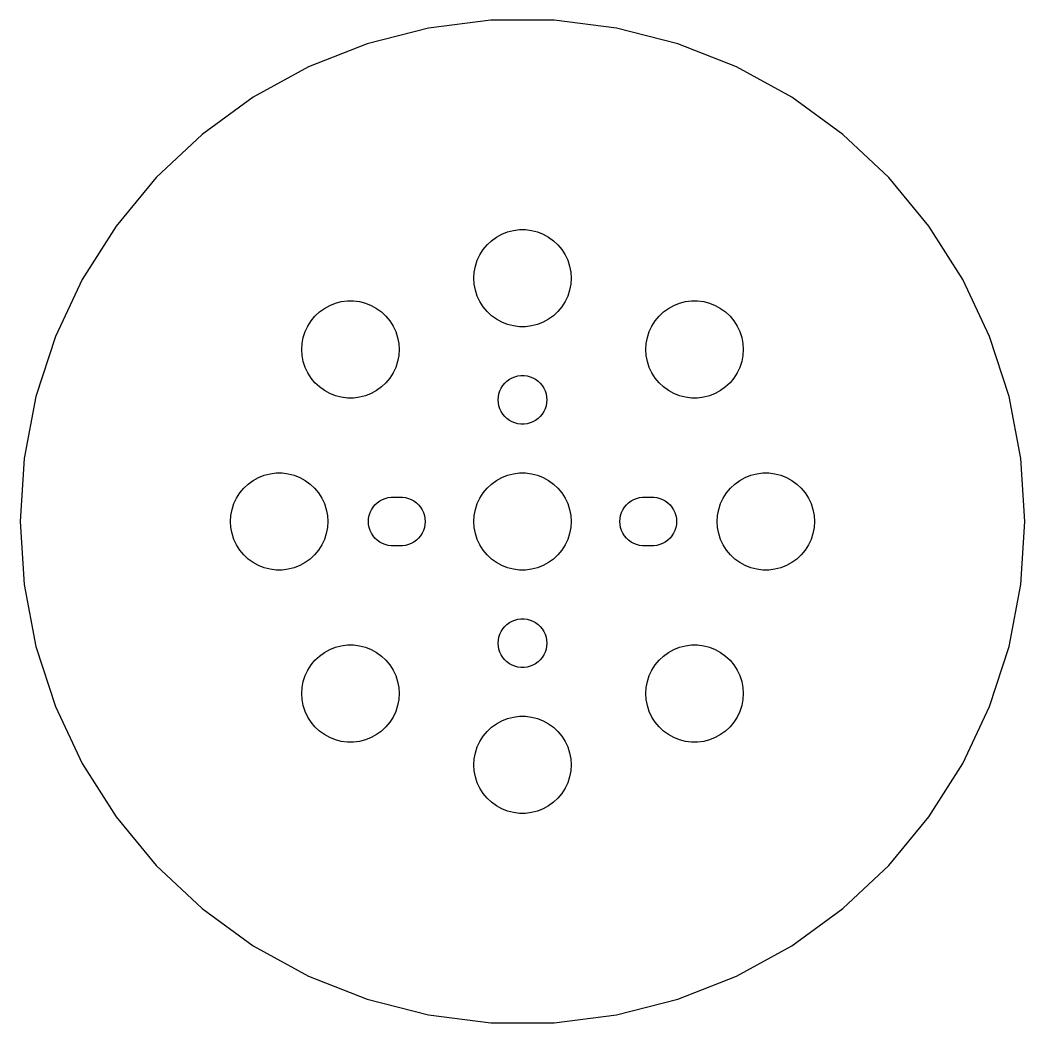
# Model space of a CAD drawing. Header units: metres. Extents: x -31 to 31, y -31 to 141.
# Drawn here: x -31 to 31, y 79.1 to 140.9 of the extents above; entities that cross this region are included whole.
import ezdxf

# ---------------------------------------------------------------- set-up
doc = ezdxf.new("R2010")
doc.units = ezdxf.units.M

msp = doc.modelspace()

# ---------------------------------------------------------------- linework, layer by layer
for p, q in [((-1.94472, 140.911), (-5.80351, 140.423)), ((1.94472, 140.911), (-1.94472, 140.911)), ((5.80351, 140.423), (1.94472, 140.911)), ((-5.80351, 140.423), (-9.57079, 139.456)), ((9.57079, 139.456), (5.80351, 140.423)), ((-9.57079, 139.456), (-13.1871, 138.024)), ((13.1871, 138.024), (9.57079, 139.456)), ((-13.1871, 138.024), (-16.5955, 136.15)), ((16.5955, 136.15), (13.1871, 138.024)), ((-16.5955, 136.15), (-19.7421, 133.864)), ((19.7421, 133.864), (16.5955, 136.15)), ((-19.7421, 133.864), (-22.5774, 131.202)), ((22.5774, 131.202), (19.7421, 133.864)), ((-22.5774, 131.202), (-25.0566, 128.205)), ((25.0566, 128.205), (22.5774, 131.202)), ((-25.0566, 128.205), (-27.1407, 124.921)), ((-1.60747, 127.533), (-1.27733, 127.714)), ((-1.27733, 127.714), (-0.927048, 127.853)), ((-0.927048, 127.853), (-0.562134, 127.947)), ((-0.562134, 127.947), (-0.18837, 127.994)), ((-0.18837, 127.994), (0.18837, 127.994)), ((0.18837, 127.994), (0.562134, 127.947)), ((0.562134, 127.947), (0.927048, 127.853)), ((0.927048, 127.853), (1.27733, 127.714)), ((1.27733, 127.714), (1.60747, 127.533)), ((27.1407, 124.921), (25.0566, 128.205)), ((-2.42705, 126.763), (-2.1869, 127.054)), ((-2.1869, 127.054), (-1.91226, 127.312)), ((-1.91226, 127.312), (-1.60747, 127.533)), ((1.60747, 127.533), (1.91226, 127.312)), ((1.91226, 127.312), (2.1869, 127.054)), ((2.1869, 127.054), (2.42705, 126.763)), ((-2.78932, 126.104), (-2.62891, 126.445)), ((-2.62891, 126.445), (-2.42705, 126.763)), ((2.42705, 126.763), (2.62891, 126.445)), ((2.62891, 126.445), (2.78932, 126.104)), ((-2.97633, 125.376), (-2.90575, 125.746)), ((-2.90575, 125.746), (-2.78932, 126.104)), ((2.78932, 126.104), (2.90575, 125.746)), ((2.90575, 125.746), (2.97633, 125.376)), ((-3, 125), (-2.97633, 125.376)), ((2.97633, 125.376), (3, 125)), ((-27.1407, 124.921), (-28.7968, 121.401)), ((-2.97633, 124.624), (-3, 125)), ((-2.90575, 124.254), (-2.97633, 124.624)), ((2.97633, 124.624), (2.90575, 124.254)), ((3, 125), (2.97633, 124.624)), ((28.7968, 121.401), (27.1407, 124.921)), ((-2.78932, 123.896), (-2.90575, 124.254)), ((-2.62891, 123.555), (-2.78932, 123.896)), ((2.78932, 123.896), (2.62891, 123.555)), ((2.90575, 124.254), (2.78932, 123.896)), ((-12.2145, 123.14), (-11.8843, 123.321)), ((-11.8843, 123.321), (-11.534, 123.46)), ((-11.534, 123.46), (-11.1691, 123.554)), ((-11.1691, 123.554), (-10.7954, 123.601)), ((-10.7954, 123.601), (-10.4186, 123.601)), ((-10.4186, 123.601), (-10.0448, 123.554)), ((-10.0448, 123.554), (-9.67995, 123.46)), ((-9.67995, 123.46), (-9.32965, 123.321)), ((-9.32965, 123.321), (-8.99951, 123.14)), ((-2.42705, 123.237), (-2.62891, 123.555)), ((2.62891, 123.555), (2.42705, 123.237)), ((8.99951, 123.14), (9.32965, 123.321)), ((9.32965, 123.321), (9.67995, 123.46)), ((9.67995, 123.46), (10.0448, 123.554)), ((10.0448, 123.554), (10.4186, 123.601)), ((10.4186, 123.601), (10.7954, 123.601)), ((10.7954, 123.601), (11.1691, 123.554)), ((11.1691, 123.554), (11.534, 123.46)), ((11.534, 123.46), (11.8843, 123.321)), ((11.8843, 123.321), (12.2145, 123.14)), ((-13.034, 122.37), (-12.7939, 122.661)), ((-12.7939, 122.661), (-12.5193, 122.919)), ((-12.5193, 122.919), (-12.2145, 123.14)), ((-8.99951, 123.14), (-8.69472, 122.919)), ((-8.69472, 122.919), (-8.42009, 122.661)), ((-8.42009, 122.661), (-8.17995, 122.37)), ((-2.1869, 122.946), (-2.42705, 123.237)), ((-1.91226, 122.688), (-2.1869, 122.946)), ((-1.60747, 122.467), (-1.91226, 122.688)), ((1.91226, 122.688), (1.60747, 122.467)), ((2.1869, 122.946), (1.91226, 122.688)), ((2.42705, 123.237), (2.1869, 122.946)), ((8.17995, 122.37), (8.42009, 122.661)), ((8.42009, 122.661), (8.69472, 122.919)), ((8.69472, 122.919), (8.99951, 123.14)), ((12.2145, 123.14), (12.5193, 122.919)), ((12.5193, 122.919), (12.7939, 122.661)), ((12.7939, 122.661), (13.034, 122.37)), ((-13.3963, 121.711), (-13.2359, 122.052)), ((-13.2359, 122.052), (-13.034, 122.37)), ((-8.17995, 122.37), (-7.97807, 122.052)), ((-7.97807, 122.052), (-7.81766, 121.711)), ((-1.27733, 122.286), (-1.60747, 122.467)), ((-0.927048, 122.147), (-1.27733, 122.286)), ((-0.562134, 122.053), (-0.927048, 122.147)), ((-0.18837, 122.006), (-0.562134, 122.053)), ((0.562134, 122.053), (0.18837, 122.006)), ((0.927048, 122.147), (0.562134, 122.053)), ((1.27733, 122.286), (0.927048, 122.147)), ((1.60747, 122.467), (1.27733, 122.286)), ((7.81766, 121.711), (7.97807, 122.052)), ((7.97807, 122.052), (8.17995, 122.37)), ((13.034, 122.37), (13.2359, 122.052)), ((13.2359, 122.052), (13.3963, 121.711)), ((-13.5127, 121.353), (-13.3963, 121.711)), ((-7.81766, 121.711), (-7.70125, 121.353)), ((0.18837, 122.006), (-0.18837, 122.006)), ((7.70125, 121.353), (7.81766, 121.711)), ((13.3963, 121.711), (13.5127, 121.353)), ((-28.7968, 121.401), (-29.9987, 117.702)), ((-13.607, 120.607), (-13.5833, 120.983)), ((-13.5833, 120.983), (-13.5127, 121.353)), ((-7.70125, 121.353), (-7.63065, 120.983)), ((-7.63065, 120.983), (-7.60699, 120.607)), ((7.60699, 120.607), (7.63065, 120.983)), ((7.63065, 120.983), (7.70125, 121.353)), ((13.5127, 121.353), (13.5833, 120.983)), ((13.5833, 120.983), (13.607, 120.607)), ((29.9987, 117.702), (28.7968, 121.401)), ((-13.5833, 120.231), (-13.607, 120.607)), ((-13.5127, 119.861), (-13.5833, 120.231)), ((-7.63065, 120.231), (-7.70125, 119.861)), ((-7.60699, 120.607), (-7.63065, 120.231)), ((7.63065, 120.231), (7.60699, 120.607)), ((7.70125, 119.861), (7.63065, 120.231)), ((13.5833, 120.231), (13.5127, 119.861)), ((13.607, 120.607), (13.5833, 120.231)), ((-13.3963, 119.503), (-13.5127, 119.861)), ((-7.70125, 119.861), (-7.81766, 119.503)), ((7.81766, 119.503), (7.70125, 119.861)), ((13.5127, 119.861), (13.3963, 119.503)), ((-13.2359, 119.162), (-13.3963, 119.503)), ((-13.034, 118.844), (-13.2359, 119.162)), ((-7.97807, 119.162), (-8.17995, 118.844)), ((-7.81766, 119.503), (-7.97807, 119.162)), ((-0.463516, 118.927), (-0.281067, 118.973)), ((-0.281067, 118.973), (-0.094177, 118.997)), ((-0.094177, 118.997), (0.094177, 118.997)), ((0.094177, 118.997), (0.281067, 118.973)), ((0.281067, 118.973), (0.463516, 118.927)), ((7.97807, 119.162), (7.81766, 119.503)), ((8.17995, 118.844), (7.97807, 119.162)), ((13.2359, 119.162), (13.034, 118.844)), ((13.3963, 119.503), (13.2359, 119.162)), ((-12.7939, 118.553), (-13.034, 118.844)), ((-12.5193, 118.295), (-12.7939, 118.553)), ((-8.42009, 118.553), (-8.69472, 118.295)), ((-8.17995, 118.844), (-8.42009, 118.553)), ((-1.31445, 118.223), (-1.21352, 118.382)), ((-1.21352, 118.382), (-1.09344, 118.527)), ((-1.09344, 118.527), (-0.956131, 118.656)), ((-0.956131, 118.656), (-0.803726, 118.766)), ((-0.803726, 118.766), (-0.638657, 118.857)), ((-0.638657, 118.857), (-0.463516, 118.927)), ((0.463516, 118.927), (0.638657, 118.857)), ((0.638657, 118.857), (0.803726, 118.766)), ((0.803726, 118.766), (0.956131, 118.656)), ((0.956131, 118.656), (1.09344, 118.527)), ((1.09344, 118.527), (1.21352, 118.382)), ((1.21352, 118.382), (1.31445, 118.223)), ((8.42009, 118.553), (8.17995, 118.844)), ((8.69472, 118.295), (8.42009, 118.553)), ((12.7939, 118.553), (12.5193, 118.295)), ((13.034, 118.844), (12.7939, 118.553)), ((-29.9987, 117.702), (-30.7275, 113.882)), ((-12.2145, 118.074), (-12.5193, 118.295)), ((-11.8843, 117.893), (-12.2145, 118.074)), ((-11.534, 117.754), (-11.8843, 117.893)), ((-11.1691, 117.66), (-11.534, 117.754)), ((-9.67995, 117.754), (-10.0448, 117.66)), ((-9.32965, 117.893), (-9.67995, 117.754)), ((-8.99951, 118.074), (-9.32965, 117.893)), ((-8.69472, 118.295), (-8.99951, 118.074)), ((-1.48816, 117.688), (-1.45287, 117.873)), ((-1.45287, 117.873), (-1.39465, 118.052)), ((-1.39465, 118.052), (-1.31445, 118.223)), ((1.31445, 118.223), (1.39465, 118.052)), ((1.39465, 118.052), (1.45287, 117.873)), ((1.45287, 117.873), (1.48816, 117.688)), ((8.99951, 118.074), (8.69472, 118.295)), ((9.32965, 117.893), (8.99951, 118.074)), ((9.67995, 117.754), (9.32965, 117.893)), ((10.0448, 117.66), (9.67995, 117.754)), ((11.534, 117.754), (11.1691, 117.66)), ((11.8843, 117.893), (11.534, 117.754)), ((12.2145, 118.074), (11.8843, 117.893)), ((12.5193, 118.295), (12.2145, 118.074)), ((30.7275, 113.882), (29.9987, 117.702)), ((-10.7954, 117.613), (-11.1691, 117.66)), ((-10.4186, 117.613), (-10.7954, 117.613)), ((-10.0448, 117.66), (-10.4186, 117.613)), ((-1.5, 117.5), (-1.48816, 117.688)), ((-1.48816, 117.312), (-1.5, 117.5)), ((-1.45287, 117.127), (-1.48816, 117.312)), ((-1.39465, 116.948), (-1.45287, 117.127)), ((1.45287, 117.127), (1.39465, 116.948)), ((1.48816, 117.312), (1.45287, 117.127)), ((1.48816, 117.688), (1.5, 117.5)), ((1.5, 117.5), (1.48816, 117.312)), ((10.4186, 117.613), (10.0448, 117.66)), ((10.7954, 117.613), (10.4186, 117.613)), ((11.1691, 117.66), (10.7954, 117.613)), ((-1.31445, 116.777), (-1.39465, 116.948)), ((-1.21352, 116.618), (-1.31445, 116.777)), ((-1.09344, 116.473), (-1.21352, 116.618)), ((-0.956131, 116.344), (-1.09344, 116.473)), ((1.09344, 116.473), (0.956131, 116.344)), ((1.21352, 116.618), (1.09344, 116.473)), ((1.31445, 116.777), (1.21352, 116.618)), ((1.39465, 116.948), (1.31445, 116.777)), ((-0.803726, 116.234), (-0.956131, 116.344)), ((-0.638657, 116.143), (-0.803726, 116.234)), ((-0.463516, 116.073), (-0.638657, 116.143)), ((-0.281067, 116.027), (-0.463516, 116.073)), ((-0.094177, 116.003), (-0.281067, 116.027)), ((0.094177, 116.003), (-0.094177, 116.003)), ((0.281067, 116.027), (0.094177, 116.003)), ((0.463516, 116.073), (0.281067, 116.027)), ((0.638657, 116.143), (0.463516, 116.073)), ((0.803726, 116.234), (0.638657, 116.143)), ((0.956131, 116.344), (0.803726, 116.234)), ((-30.7275, 113.882), (-30.9717, 110)), ((30.9717, 110), (30.7275, 113.882)), ((-16.2773, 112.714), (-15.927, 112.853)), ((-15.927, 112.853), (-15.5621, 112.947)), ((-15.5621, 112.947), (-15.1884, 112.994)), ((-15.1884, 112.994), (-14.8116, 112.994)), ((-14.8116, 112.994), (-14.4379, 112.947)), ((-14.4379, 112.947), (-14.0729, 112.853)), ((-14.0729, 112.853), (-13.7227, 112.714)), ((-1.27733, 112.714), (-0.927048, 112.853)), ((-0.927048, 112.853), (-0.562134, 112.947)), ((-0.562134, 112.947), (-0.18837, 112.994)), ((-0.18837, 112.994), (0.18837, 112.994)), ((0.18837, 112.994), (0.562134, 112.947)), ((0.562134, 112.947), (0.927048, 112.853)), ((0.927048, 112.853), (1.27733, 112.714)), ((13.7227, 112.714), (14.0729, 112.853)), ((14.0729, 112.853), (14.4379, 112.947)), ((14.4379, 112.947), (14.8116, 112.994)), ((14.8116, 112.994), (15.1884, 112.994)), ((15.1884, 112.994), (15.5621, 112.947)), ((15.5621, 112.947), (15.927, 112.853)), ((15.927, 112.853), (16.2773, 112.714)), ((-17.1869, 112.054), (-16.9123, 112.312)), ((-16.9123, 112.312), (-16.6075, 112.533)), ((-16.6075, 112.533), (-16.2773, 112.714)), ((-13.7227, 112.714), (-13.3925, 112.533)), ((-13.3925, 112.533), (-13.0877, 112.312)), ((-13.0877, 112.312), (-12.8131, 112.054)), ((-2.1869, 112.054), (-1.91226, 112.312)), ((-1.91226, 112.312), (-1.60747, 112.533)), ((-1.60747, 112.533), (-1.27733, 112.714)), ((1.27733, 112.714), (1.60747, 112.533)), ((1.60747, 112.533), (1.91226, 112.312)), ((1.91226, 112.312), (2.1869, 112.054)), ((12.8131, 112.054), (13.0877, 112.312)), ((13.0877, 112.312), (13.3925, 112.533)), ((13.3925, 112.533), (13.7227, 112.714)), ((16.2773, 112.714), (16.6075, 112.533)), ((16.6075, 112.533), (16.9123, 112.312)), ((16.9123, 112.312), (17.1869, 112.054)), ((-17.6289, 111.445), (-17.427, 111.763)), ((-17.427, 111.763), (-17.1869, 112.054)), ((-12.8131, 112.054), (-12.5729, 111.763)), ((-12.5729, 111.763), (-12.3711, 111.445)), ((-2.62891, 111.445), (-2.42705, 111.763)), ((-2.42705, 111.763), (-2.1869, 112.054)), ((2.1869, 112.054), (2.42705, 111.763)), ((2.42705, 111.763), (2.62891, 111.445)), ((12.3711, 111.445), (12.5729, 111.763)), ((12.5729, 111.763), (12.8131, 112.054)), ((17.1869, 112.054), (17.427, 111.763)), ((17.427, 111.763), (17.6289, 111.445)), ((-17.9057, 110.746), (-17.7893, 111.104)), ((-17.7893, 111.104), (-17.6289, 111.445)), ((-12.3711, 111.445), (-12.2107, 111.104)), ((-12.2107, 111.104), (-12.0942, 110.746)), ((-9.31445, 110.723), (-9.21352, 110.882)), ((-9.21352, 110.882), (-9.09344, 111.027)), ((-9.09344, 111.027), (-8.95613, 111.156)), ((-8.95613, 111.156), (-8.80373, 111.266)), ((-8.80373, 111.266), (-8.63866, 111.357)), ((-8.63866, 111.357), (-8.46352, 111.427)), ((-8.46352, 111.427), (-8.28107, 111.473)), ((-8.28107, 111.473), (-8.09418, 111.497)), ((-8.09418, 111.497), (-7.40581, 111.497)), ((-7.40581, 111.497), (-7.21892, 111.473)), ((-7.21892, 111.473), (-7.03647, 111.427)), ((-7.03647, 111.427), (-6.86133, 111.357)), ((-6.86133, 111.357), (-6.69626, 111.266)), ((-6.69626, 111.266), (-6.54385, 111.156)), ((-6.54385, 111.156), (-6.40654, 111.027)), ((-6.40654, 111.027), (-6.28647, 110.882)), ((-6.28647, 110.882), (-6.18553, 110.723)), ((-2.90575, 110.746), (-2.78932, 111.104)), ((-2.78932, 111.104), (-2.62891, 111.445)), ((2.62891, 111.445), (2.78932, 111.104)), ((2.78932, 111.104), (2.90575, 110.746)), ((6.18553, 110.723), (6.28647, 110.882)), ((6.28647, 110.882), (6.40654, 111.027)), ((6.40654, 111.027), (6.54385, 111.156)), ((6.54385, 111.156), (6.69626, 111.266)), ((6.69626, 111.266), (6.86133, 111.357)), ((6.86133, 111.357), (7.03647, 111.427)), ((7.03647, 111.427), (7.21892, 111.473)), ((7.21892, 111.473), (7.40581, 111.497)), ((7.40581, 111.497), (8.09418, 111.497)), ((8.09418, 111.497), (8.28107, 111.473)), ((8.28107, 111.473), (8.46352, 111.427)), ((8.46352, 111.427), (8.63866, 111.357)), ((8.63866, 111.357), (8.80373, 111.266)), ((8.80373, 111.266), (8.95613, 111.156)), ((8.95613, 111.156), (9.09344, 111.027)), ((9.09344, 111.027), (9.21352, 110.882)), ((9.21352, 110.882), (9.31445, 110.723)), ((12.0942, 110.746), (12.2107, 111.104)), ((12.2107, 111.104), (12.3711, 111.445)), ((17.6289, 111.445), (17.7893, 111.104)), ((17.7893, 111.104), (17.9057, 110.746)), ((-18, 110), (-17.9763, 110.376)), ((-17.9763, 110.376), (-17.9057, 110.746)), ((-12.0942, 110.746), (-12.0237, 110.376)), ((-12.0237, 110.376), (-12, 110)), ((-9.48816, 110.188), (-9.45287, 110.373)), ((-9.45287, 110.373), (-9.39465, 110.552)), ((-9.39465, 110.552), (-9.31445, 110.723)), ((-6.18553, 110.723), (-6.10533, 110.552)), ((-6.10533, 110.552), (-6.04712, 110.373)), ((-6.04712, 110.373), (-6.01183, 110.188)), ((-3, 110), (-2.97633, 110.376)), ((-2.97633, 110.376), (-2.90575, 110.746)), ((2.90575, 110.746), (2.97633, 110.376)), ((2.97633, 110.376), (3, 110)), ((6.01183, 110.188), (6.04712, 110.373)), ((6.04712, 110.373), (6.10533, 110.552)), ((6.10533, 110.552), (6.18553, 110.723)), ((9.31445, 110.723), (9.39465, 110.552)), ((9.39465, 110.552), (9.45287, 110.373)), ((9.45287, 110.373), (9.48816, 110.188)), ((12, 110), (12.0237, 110.376)), ((12.0237, 110.376), (12.0942, 110.746)), ((17.9057, 110.746), (17.9763, 110.376)), ((17.9763, 110.376), (18, 110)), ((-30.9717, 110), (-30.7275, 106.118)), ((-17.9763, 109.624), (-18, 110)), ((-12, 110), (-12.0237, 109.624)), ((-9.5, 110), (-9.48816, 110.188)), ((-9.48816, 109.812), (-9.5, 110)), ((-9.45287, 109.627), (-9.48816, 109.812)), ((-6.01183, 109.812), (-6.04712, 109.627)), ((-6.01183, 110.188), (-6, 110)), ((-6, 110), (-6.01183, 109.812)), ((-2.97633, 109.624), (-3, 110)), ((3, 110), (2.97633, 109.624)), ((6, 110), (6.01183, 110.188)), ((6.01183, 109.812), (6, 110)), ((6.04712, 109.627), (6.01183, 109.812)), ((9.48816, 109.812), (9.45287, 109.627)), ((9.48816, 110.188), (9.5, 110)), ((9.5, 110), (9.48816, 109.812)), ((12.0237, 109.624), (12, 110)), ((18, 110), (17.9763, 109.624)), ((30.7275, 106.118), (30.9717, 110)), ((-17.9057, 109.254), (-17.9763, 109.624)), ((-17.7893, 108.896), (-17.9057, 109.254)), ((-12.0942, 109.254), (-12.2107, 108.896)), ((-12.0237, 109.624), (-12.0942, 109.254)), ((-9.39465, 109.448), (-9.45287, 109.627)), ((-9.31445, 109.277), (-9.39465, 109.448)), ((-9.21352, 109.118), (-9.31445, 109.277)), ((-9.09344, 108.973), (-9.21352, 109.118)), ((-6.28647, 109.118), (-6.40654, 108.973)), ((-6.18553, 109.277), (-6.28647, 109.118)), ((-6.10533, 109.448), (-6.18553, 109.277)), ((-6.04712, 109.627), (-6.10533, 109.448)), ((-2.90575, 109.254), (-2.97633, 109.624)), ((-2.78932, 108.896), (-2.90575, 109.254)), ((2.90575, 109.254), (2.78932, 108.896)), ((2.97633, 109.624), (2.90575, 109.254)), ((6.10533, 109.448), (6.04712, 109.627)), ((6.18553, 109.277), (6.10533, 109.448)), ((6.28647, 109.118), (6.18553, 109.277)), ((6.40654, 108.973), (6.28647, 109.118)), ((9.21352, 109.118), (9.09344, 108.973)), ((9.31445, 109.277), (9.21352, 109.118)), ((9.39465, 109.448), (9.31445, 109.277)), ((9.45287, 109.627), (9.39465, 109.448)), ((12.0942, 109.254), (12.0237, 109.624)), ((12.2107, 108.896), (12.0942, 109.254)), ((17.9057, 109.254), (17.7893, 108.896)), ((17.9763, 109.624), (17.9057, 109.254)), ((-17.6289, 108.555), (-17.7893, 108.896)), ((-17.427, 108.237), (-17.6289, 108.555)), ((-12.3711, 108.555), (-12.5729, 108.237)), ((-12.2107, 108.896), (-12.3711, 108.555)), ((-8.95613, 108.844), (-9.09344, 108.973)), ((-8.80373, 108.734), (-8.95613, 108.844)), ((-8.63866, 108.643), (-8.80373, 108.734)), ((-8.46352, 108.573), (-8.63866, 108.643)), ((-8.28107, 108.527), (-8.46352, 108.573)), ((-8.09418, 108.503), (-8.28107, 108.527)), ((-7.40581, 108.503), (-8.09418, 108.503)), ((-7.21892, 108.527), (-7.40581, 108.503)), ((-7.03647, 108.573), (-7.21892, 108.527)), ((-6.86133, 108.643), (-7.03647, 108.573)), ((-6.69626, 108.734), (-6.86133, 108.643)), ((-6.54385, 108.844), (-6.69626, 108.734)), ((-6.40654, 108.973), (-6.54385, 108.844)), ((-2.62891, 108.555), (-2.78932, 108.896)), ((-2.42705, 108.237), (-2.62891, 108.555)), ((2.62891, 108.555), (2.42705, 108.237)), ((2.78932, 108.896), (2.62891, 108.555)), ((6.54385, 108.844), (6.40654, 108.973)), ((6.69626, 108.734), (6.54385, 108.844)), ((6.86133, 108.643), (6.69626, 108.734)), ((7.03647, 108.573), (6.86133, 108.643)), ((7.21892, 108.527), (7.03647, 108.573)), ((7.40581, 108.503), (7.21892, 108.527)), ((8.09418, 108.503), (7.40581, 108.503)), ((8.28107, 108.527), (8.09418, 108.503)), ((8.46352, 108.573), (8.28107, 108.527)), ((8.63866, 108.643), (8.46352, 108.573)), ((8.80373, 108.734), (8.63866, 108.643)), ((8.95613, 108.844), (8.80373, 108.734)), ((9.09344, 108.973), (8.95613, 108.844)), ((12.3711, 108.555), (12.2107, 108.896)), ((12.5729, 108.237), (12.3711, 108.555)), ((17.6289, 108.555), (17.427, 108.237)), ((17.7893, 108.896), (17.6289, 108.555)), ((-17.1869, 107.946), (-17.427, 108.237)), ((-16.9123, 107.688), (-17.1869, 107.946)), ((-12.8131, 107.946), (-13.0877, 107.688)), ((-12.5729, 108.237), (-12.8131, 107.946)), ((-2.1869, 107.946), (-2.42705, 108.237)), ((-1.91226, 107.688), (-2.1869, 107.946)), ((2.1869, 107.946), (1.91226, 107.688)), ((2.42705, 108.237), (2.1869, 107.946)), ((12.8131, 107.946), (12.5729, 108.237)), ((13.0877, 107.688), (12.8131, 107.946)), ((17.1869, 107.946), (16.9123, 107.688)), ((17.427, 108.237), (17.1869, 107.946)), ((-16.6075, 107.467), (-16.9123, 107.688)), ((-16.2773, 107.286), (-16.6075, 107.467)), ((-15.927, 107.147), (-16.2773, 107.286)), ((-13.7227, 107.286), (-14.0729, 107.147)), ((-13.3925, 107.467), (-13.7227, 107.286)), ((-13.0877, 107.688), (-13.3925, 107.467)), ((-1.60747, 107.467), (-1.91226, 107.688)), ((-1.27733, 107.286), (-1.60747, 107.467)), ((-0.927048, 107.147), (-1.27733, 107.286)), ((1.27733, 107.286), (0.927048, 107.147)), ((1.60747, 107.467), (1.27733, 107.286)), ((1.91226, 107.688), (1.60747, 107.467)), ((13.3925, 107.467), (13.0877, 107.688)), ((13.7227, 107.286), (13.3925, 107.467)), ((14.0729, 107.147), (13.7227, 107.286)), ((16.2773, 107.286), (15.927, 107.147)), ((16.6075, 107.467), (16.2773, 107.286)), ((16.9123, 107.688), (16.6075, 107.467)), ((-15.5621, 107.053), (-15.927, 107.147)), ((-15.1884, 107.006), (-15.5621, 107.053)), ((-14.8116, 107.006), (-15.1884, 107.006)), ((-14.4379, 107.053), (-14.8116, 107.006)), ((-14.0729, 107.147), (-14.4379, 107.053)), ((-0.562134, 107.053), (-0.927048, 107.147)), ((-0.18837, 107.006), (-0.562134, 107.053)), ((0.18837, 107.006), (-0.18837, 107.006)), ((0.562134, 107.053), (0.18837, 107.006)), ((0.927048, 107.147), (0.562134, 107.053)), ((14.4379, 107.053), (14.0729, 107.147)), ((14.8116, 107.006), (14.4379, 107.053)), ((15.1884, 107.006), (14.8116, 107.006)), ((15.5621, 107.053), (15.1884, 107.006)), ((15.927, 107.147), (15.5621, 107.053)), ((-30.7275, 106.118), (-29.9987, 102.298)), ((29.9987, 102.298), (30.7275, 106.118)), ((-1.21352, 103.382), (-1.09344, 103.527)), ((-1.09344, 103.527), (-0.956131, 103.656)), ((-0.956131, 103.656), (-0.803726, 103.766)), ((-0.803726, 103.766), (-0.638657, 103.857)), ((-0.638657, 103.857), (-0.463516, 103.927)), ((-0.463516, 103.927), (-0.281067, 103.973)), ((-0.281067, 103.973), (-0.094177, 103.997)), ((-0.094177, 103.997), (0.094177, 103.997)), ((0.094177, 103.997), (0.281067, 103.973)), ((0.281067, 103.973), (0.463516, 103.927)), ((0.463516, 103.927), (0.638657, 103.857)), ((0.638657, 103.857), (0.803726, 103.766)), ((0.803726, 103.766), (0.956131, 103.656)), ((0.956131, 103.656), (1.09344, 103.527)), ((1.09344, 103.527), (1.21352, 103.382)), ((-1.48816, 102.688), (-1.45287, 102.873)), ((-1.45287, 102.873), (-1.39465, 103.052)), ((-1.39465, 103.052), (-1.31445, 103.223)), ((-1.31445, 103.223), (-1.21352, 103.382)), ((1.21352, 103.382), (1.31445, 103.223)), ((1.31445, 103.223), (1.39465, 103.052)), ((1.39465, 103.052), (1.45287, 102.873)), ((1.45287, 102.873), (1.48816, 102.688)), ((-29.9987, 102.298), (-28.7968, 98.5986)), ((-11.8843, 102.107), (-11.534, 102.246)), ((-11.534, 102.246), (-11.1691, 102.34)), ((-11.1691, 102.34), (-10.7954, 102.387)), ((-10.7954, 102.387), (-10.4186, 102.387)), ((-10.4186, 102.387), (-10.0448, 102.34)), ((-10.0448, 102.34), (-9.67995, 102.246)), ((-9.67995, 102.246), (-9.32965, 102.107)), ((-1.5, 102.5), (-1.48816, 102.688)), ((-1.48816, 102.312), (-1.5, 102.5)), ((-1.45287, 102.127), (-1.48816, 102.312)), ((1.48816, 102.312), (1.45287, 102.127)), ((1.48816, 102.688), (1.5, 102.5)), ((1.5, 102.5), (1.48816, 102.312)), ((9.32965, 102.107), (9.67995, 102.246)), ((9.67995, 102.246), (10.0448, 102.34)), ((10.0448, 102.34), (10.4186, 102.387)), ((10.4186, 102.387), (10.7954, 102.387)), ((10.7954, 102.387), (11.1691, 102.34)), ((11.1691, 102.34), (11.534, 102.246)), ((11.534, 102.246), (11.8843, 102.107)), ((28.7968, 98.5986), (29.9987, 102.298)), ((-12.7939, 101.447), (-12.5193, 101.705)), ((-12.5193, 101.705), (-12.2145, 101.926)), ((-12.2145, 101.926), (-11.8843, 102.107)), ((-9.32965, 102.107), (-8.99951, 101.926)), ((-8.99951, 101.926), (-8.69472, 101.705)), ((-8.69472, 101.705), (-8.42009, 101.447)), ((-1.39465, 101.948), (-1.45287, 102.127)), ((-1.31445, 101.777), (-1.39465, 101.948)), ((-1.21352, 101.618), (-1.31445, 101.777)), ((-1.09344, 101.473), (-1.21352, 101.618)), ((1.21352, 101.618), (1.09344, 101.473)), ((1.31445, 101.777), (1.21352, 101.618)), ((1.39465, 101.948), (1.31445, 101.777)), ((1.45287, 102.127), (1.39465, 101.948)), ((8.42009, 101.447), (8.69472, 101.705)), ((8.69472, 101.705), (8.99951, 101.926)), ((8.99951, 101.926), (9.32965, 102.107)), ((11.8843, 102.107), (12.2145, 101.926)), ((12.2145, 101.926), (12.5193, 101.705)), ((12.5193, 101.705), (12.7939, 101.447)), ((-13.2359, 100.838), (-13.034, 101.156)), ((-13.034, 101.156), (-12.7939, 101.447)), ((-8.42009, 101.447), (-8.17995, 101.156)), ((-8.17995, 101.156), (-7.97807, 100.838)), ((-0.956131, 101.344), (-1.09344, 101.473)), ((-0.803726, 101.234), (-0.956131, 101.344)), ((-0.638657, 101.143), (-0.803726, 101.234)), ((-0.463516, 101.073), (-0.638657, 101.143)), ((-0.281067, 101.027), (-0.463516, 101.073)), ((-0.094177, 101.003), (-0.281067, 101.027)), ((0.094177, 101.003), (-0.094177, 101.003)), ((0.281067, 101.027), (0.094177, 101.003)), ((0.463516, 101.073), (0.281067, 101.027)), ((0.638657, 101.143), (0.463516, 101.073)), ((0.803726, 101.234), (0.638657, 101.143)), ((0.956131, 101.344), (0.803726, 101.234)), ((1.09344, 101.473), (0.956131, 101.344)), ((7.97807, 100.838), (8.17995, 101.156)), ((8.17995, 101.156), (8.42009, 101.447)), ((12.7939, 101.447), (13.034, 101.156)), ((13.034, 101.156), (13.2359, 100.838)), ((-13.5127, 100.139), (-13.3963, 100.497)), ((-13.3963, 100.497), (-13.2359, 100.838)), ((-7.97807, 100.838), (-7.81766, 100.497)), ((-7.81766, 100.497), (-7.70125, 100.139)), ((7.70125, 100.139), (7.81766, 100.497)), ((7.81766, 100.497), (7.97807, 100.838)), ((13.2359, 100.838), (13.3963, 100.497)), ((13.3963, 100.497), (13.5127, 100.139)), ((-13.607, 99.393), (-13.5833, 99.769)), ((-13.5833, 99.769), (-13.5127, 100.139)), ((-7.70125, 100.139), (-7.63065, 99.769)), ((-7.63065, 99.769), (-7.60699, 99.393)), ((7.60699, 99.393), (7.63065, 99.769)), ((7.63065, 99.769), (7.70125, 100.139)), ((13.5127, 100.139), (13.5833, 99.769)), ((13.5833, 99.769), (13.607, 99.393)), ((-13.5833, 99.017), (-13.607, 99.393)), ((-7.60699, 99.393), (-7.63065, 99.017)), ((7.63065, 99.017), (7.60699, 99.393)), ((13.607, 99.393), (13.5833, 99.017)), ((-28.7968, 98.5986), (-27.1407, 95.0793)), ((-13.5127, 98.6469), (-13.5833, 99.017)), ((-13.3963, 98.2886), (-13.5127, 98.6469)), ((-7.70125, 98.6469), (-7.81766, 98.2886)), ((-7.63065, 99.017), (-7.70125, 98.6469)), ((7.70125, 98.6469), (7.63065, 99.017)), ((7.81766, 98.2886), (7.70125, 98.6469)), ((13.5127, 98.6469), (13.3963, 98.2886)), ((13.5833, 99.017), (13.5127, 98.6469)), ((27.1407, 95.0793), (28.7968, 98.5986)), ((-13.2359, 97.9478), (-13.3963, 98.2886)), ((-13.034, 97.6297), (-13.2359, 97.9478)), ((-7.97807, 97.9478), (-8.17995, 97.6297)), ((-7.81766, 98.2886), (-7.97807, 97.9478)), ((-0.927048, 97.8532), (-0.562134, 97.9469)), ((-0.562134, 97.9469), (-0.18837, 97.9941)), ((-0.18837, 97.9941), (0.18837, 97.9941)), ((0.18837, 97.9941), (0.562134, 97.9469)), ((0.562134, 97.9469), (0.927048, 97.8532)), ((7.97807, 97.9478), (7.81766, 98.2886)), ((8.17995, 97.6297), (7.97807, 97.9478)), ((13.2359, 97.9478), (13.034, 97.6297)), ((13.3963, 98.2886), (13.2359, 97.9478)), ((-12.7939, 97.3394), (-13.034, 97.6297)), ((-12.5193, 97.0815), (-12.7939, 97.3394)), ((-8.42009, 97.3394), (-8.69472, 97.0815)), ((-8.17995, 97.6297), (-8.42009, 97.3394)), ((-2.1869, 97.0536), (-1.91226, 97.3116)), ((-1.91226, 97.3116), (-1.60747, 97.533)), ((-1.60747, 97.533), (-1.27733, 97.7145)), ((-1.27733, 97.7145), (-0.927048, 97.8532)), ((0.927048, 97.8532), (1.27733, 97.7145)), ((1.27733, 97.7145), (1.60747, 97.533)), ((1.60747, 97.533), (1.91226, 97.3116)), ((1.91226, 97.3116), (2.1869, 97.0536)), ((8.42009, 97.3394), (8.17995, 97.6297)), ((8.69472, 97.0815), (8.42009, 97.3394)), ((12.7939, 97.3394), (12.5193, 97.0815)), ((13.034, 97.6297), (12.7939, 97.3394)), ((-12.2145, 96.86), (-12.5193, 97.0815)), ((-11.8843, 96.6785), (-12.2145, 96.86)), ((-11.534, 96.5398), (-11.8843, 96.6785)), ((-9.32965, 96.6785), (-9.67995, 96.5398)), ((-8.99951, 96.86), (-9.32965, 96.6785)), ((-8.69472, 97.0815), (-8.99951, 96.86)), ((-2.62891, 96.4453), (-2.42705, 96.7634)), ((-2.42705, 96.7634), (-2.1869, 97.0536)), ((2.1869, 97.0536), (2.42705, 96.7634)), ((2.42705, 96.7634), (2.62891, 96.4453)), ((8.99951, 96.86), (8.69472, 97.0815)), ((9.32965, 96.6785), (8.99951, 96.86)), ((9.67995, 96.5398), (9.32965, 96.6785)), ((11.8843, 96.6785), (11.534, 96.5398)), ((12.2145, 96.86), (11.8843, 96.6785)), ((12.5193, 97.0815), (12.2145, 96.86)), ((-11.1691, 96.4462), (-11.534, 96.5398)), ((-10.7954, 96.3989), (-11.1691, 96.4462)), ((-10.4186, 96.3989), (-10.7954, 96.3989)), ((-10.0448, 96.4462), (-10.4186, 96.3989)), ((-9.67995, 96.5398), (-10.0448, 96.4462)), ((-2.90575, 95.7461), (-2.78932, 96.1044)), ((-2.78932, 96.1044), (-2.62891, 96.4453)), ((2.62891, 96.4453), (2.78932, 96.1044)), ((2.78932, 96.1044), (2.90575, 95.7461)), ((10.0448, 96.4462), (9.67995, 96.5398)), ((10.4186, 96.3989), (10.0448, 96.4462)), ((10.7954, 96.3989), (10.4186, 96.3989)), ((11.1691, 96.4462), (10.7954, 96.3989)), ((11.534, 96.5398), (11.1691, 96.4462)), ((-2.97633, 95.376), (-2.90575, 95.7461)), ((2.90575, 95.7461), (2.97633, 95.376)), ((-27.1407, 95.0793), (-25.0566, 91.7953)), ((-3, 95), (-2.97633, 95.376)), ((-2.97633, 94.624), (-3, 95)), ((2.97633, 95.376), (3, 95)), ((3, 95), (2.97633, 94.624)), ((25.0566, 91.7953), (27.1407, 95.0793)), ((-2.90575, 94.2539), (-2.97633, 94.624)), ((-2.78932, 93.8956), (-2.90575, 94.2539)), ((2.90575, 94.2539), (2.78932, 93.8956)), ((2.97633, 94.624), (2.90575, 94.2539)), ((-2.62891, 93.5547), (-2.78932, 93.8956)), ((-2.42705, 93.2366), (-2.62891, 93.5547)), ((2.62891, 93.5547), (2.42705, 93.2366)), ((2.78932, 93.8956), (2.62891, 93.5547)), ((-2.1869, 92.9464), (-2.42705, 93.2366)), ((-1.91226, 92.6885), (-2.1869, 92.9464)), ((2.1869, 92.9464), (1.91226, 92.6885)), ((2.42705, 93.2366), (2.1869, 92.9464)), ((-1.60747, 92.467), (-1.91226, 92.6885)), ((-1.27733, 92.2855), (-1.60747, 92.467)), ((1.60747, 92.467), (1.27733, 92.2855)), ((1.91226, 92.6885), (1.60747, 92.467)), ((-25.0566, 91.7953), (-22.5774, 88.7984)), ((-0.927048, 92.1468), (-1.27733, 92.2855)), ((-0.562134, 92.0531), (-0.927048, 92.1468)), ((-0.18837, 92.0059), (-0.562134, 92.0531)), ((0.18837, 92.0059), (-0.18837, 92.0059)), ((0.562134, 92.0531), (0.18837, 92.0059)), ((0.927048, 92.1468), (0.562134, 92.0531)), ((1.27733, 92.2855), (0.927048, 92.1468)), ((22.5774, 88.7984), (25.0566, 91.7953)), ((-22.5774, 88.7984), (-19.7421, 86.1359)), ((19.7421, 86.1359), (22.5774, 88.7984)), ((-19.7421, 86.1359), (-16.5955, 83.8497)), ((16.5955, 83.8497), (19.7421, 86.1359)), ((-16.5955, 83.8497), (-13.1871, 81.976)), ((13.1871, 81.976), (16.5955, 83.8497)), ((-13.1871, 81.976), (-9.57079, 80.5441)), ((9.57079, 80.5441), (13.1871, 81.976)), ((-9.57079, 80.5441), (-5.80351, 79.5769)), ((5.80351, 79.5769), (9.57079, 80.5441)), ((-5.80351, 79.5769), (-1.94472, 79.0894)), ((1.94472, 79.0894), (5.80351, 79.5769)), ((-1.94472, 79.0894), (1.94472, 79.0894))]:
    msp.add_line(p, q)

doc.saveas('drawing.dxf')
